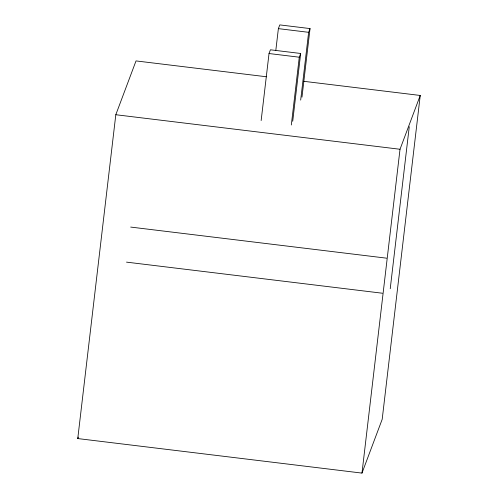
<?xml version="1.0" encoding="UTF-8"?>
<svg xmlns="http://www.w3.org/2000/svg" width="498" height="498" viewBox="0 0 498 498"><rect width="100%" height="100%" fill="white"/><g stroke="black" fill="none" stroke-linecap="round" stroke-linejoin="round"><path stroke-width="0.75" d="M303.612 81.286L420.237 95.46L382.19 419.297L361.978 473.1L77.763 438.564L115.81 114.727L136.022 60.918L266.542 76.779M261.151 120.547L269.026 53.535L270.426 49.8L300.68 53.473L292.718 121.257M275.842 50.205L278.376 28.635L279.783 24.9L310.036 28.579L301.981 97.129M291.318 124.992L299.279 57.208L300.68 53.473M300.674 100.098L308.636 32.314L310.036 28.579M361.978 473.1L400.019 149.263L420.237 95.46M390.233 288.728L409.263 126.697M77.763 438.564L78.311 437.107M278.376 28.635L308.636 32.314M269.026 53.535L299.279 57.208M115.81 114.727L400.019 149.263M130.681 227.076L386.616 258.176M126.498 262.129L382.427 293.229"/></g></svg>
